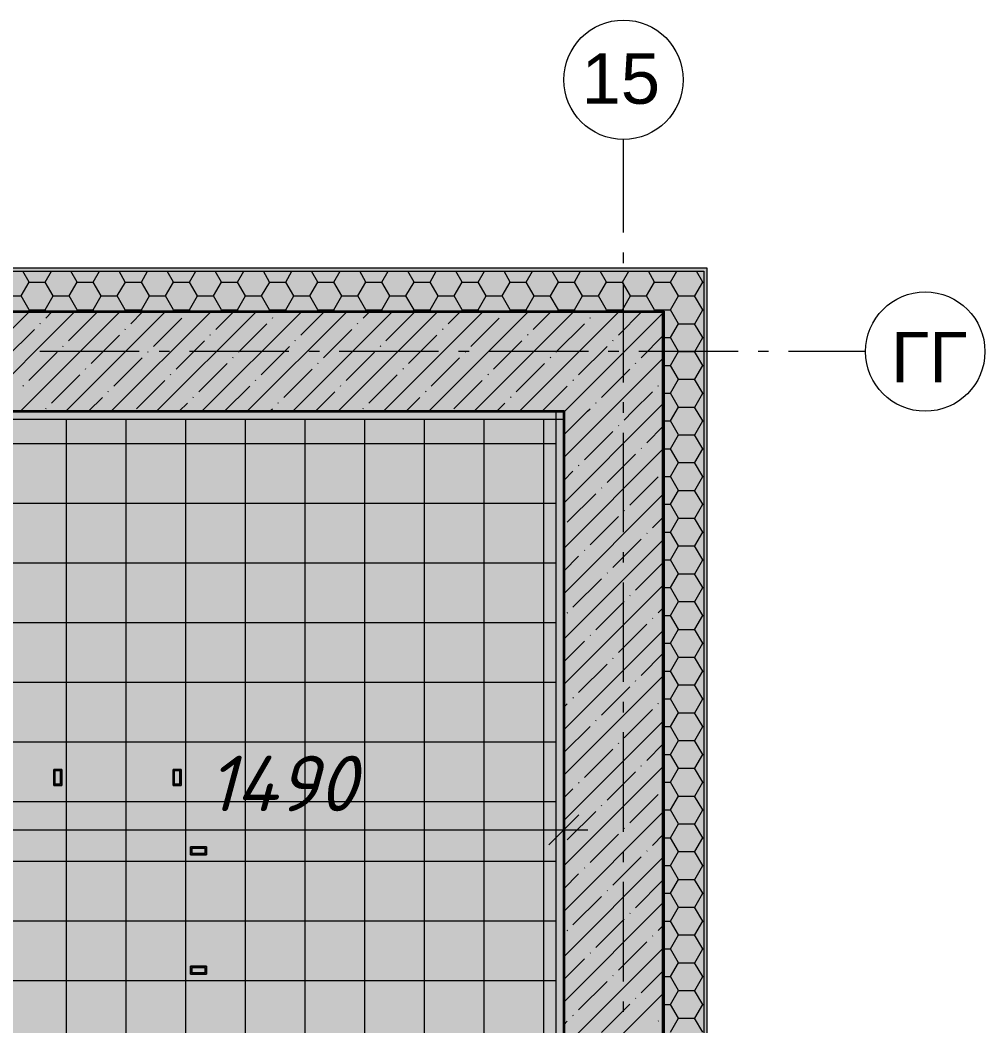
# Model space of a CAD drawing. Header units: millimetres. Extents: x -81576 to 1046824, y -248937 to 691537.
# Drawn here: x -48849 to -43998, y 643315 to 648372 of the extents above; entities that cross this region are included whole.
import ezdxf

# ---------------------------------------------------------------- set-up
doc = ezdxf.new("R2010")
doc.units = ezdxf.units.MM
doc.layers.add('PDF _Геометрия', color=7, linetype='Continuous', true_color=0x1d1d1d)
doc.layers.add('PDF _Сплошная заливка', color=7, linetype='Continuous', true_color=0xffffff)
doc.layers.add('PDF _Текст', color=7, linetype='Continuous')
doc.styles.add('PDF ArialMT', font='arial.ttf')
doc.styles.add('PDF ISOCPEUR Italic', font='isocpeui.ttf')

msp = doc.modelspace()

# ---------------------------------------------------------------- hatches: boundary and pattern name
at = {"layer": 'PDF _Сплошная заливка', "true_color": 0x636466, "transparency": 33554559}
for points in [[(-45411.1, 647109.2), (-45411.1, 647125.2), (-65076.6, 647125.2), (-65076.6, 647109.2), (-45611.1, 647109.2)], [(-45615.1, 646909.2), (-45611.1, 646909.2), (-45611.1, 647109.2), (-65076.6, 647109.2), (-65076.6, 646909.2), (-46115.1, 646909.2)], [(-45589.1, 638519.5), (-45411.1, 638519.5), (-45411.1, 647109.2), (-45611.1, 647109.2), (-45611.1, 638519.5)], [(-45409.3, 638519.5), (-45395.1, 638519.5), (-45395.1, 647125.2), (-45411.1, 647125.2), (-45411.1, 638519.5)], [(-46842.7, 646905.2), (-45615.1, 646905.2), (-45615.1, 646909.2), (-65076.6, 646909.2), (-65076.6, 646905.2), (-49115.1, 646905.2)], [(-49447.6, 646405.2), (-45615.1, 646405.2), (-45615.1, 646905.2), (-63515.1, 646905.2), (-63515.1, 646405.2), (-49715.1, 646405.2)], [(-45614.7, 638519.5), (-45611.1, 638519.5), (-45611.1, 646909.2), (-45615.1, 646905.2), (-45615.1, 638519.5)], [(-46115.1, 639605.2), (-45615.1, 639605.2), (-45615.1, 646405.2), (-46115.1, 646405.2), (-46115.1, 642985.2)], [(-46115.1, 639645.2), (-46115.1, 646365.2), (-46155.1, 646363.8), (-46155.1, 639645.2), (-46147.5, 639645.2)]]:
    msp.add_hatch(color=251, dxfattribs=at).paths.add_polyline_path(points)
h = msp.add_hatch(color=251, dxfattribs=at)
h.paths.add_polyline_path([(-46115.1, 646365.2), (-46115.1, 646405.2), (-49715.1, 646405.2), (-49715.1, 646365.2), (-46153.8, 646365.2)], flags=0)
h.paths.add_polyline_path([(-63515.1, 646365.2), (-50271.6, 646365.2), (-50290.2, 646405.2), (-63515.1, 646405.2)], flags=0)
h = msp.add_hatch(color=251, dxfattribs=at)
h.paths.add_polyline_path([(-46155.1, 639645.2), (-46155.1, 646365.2), (-49115.1, 646365.2), (-49115.1, 643805.2), (-49075.1, 643805.2), (-49075.1, 643305.2), (-49115.1, 643305.2), (-49115.1, 641445.2), (-49055.4, 641445.2), (-49055.4, 641365.2), (-49115.1, 641365.2), (-49115.1, 639645.2), (-46615.1, 639645.2)], flags=0)
h.paths.add_polyline_path([(-48367.8, 641405.2), (-48407.8, 641405.2), (-48407.8, 641485.2), (-48367.8, 641485.2), (-48367.8, 641411.2)], flags=0)
h.paths.add_polyline_path([(-49001.3, 641405.2), (-49007.8, 641405.2), (-49007.8, 641485.2), (-48967.8, 641485.2), (-48967.8, 641405.2), (-48973.8, 641405.2)], flags=0)
h.paths.add_polyline_path([(-48401.8, 641411.2), (-48373.8, 641411.2), (-48373.8, 641479.2), (-48401.8, 641479.2), (-48401.8, 641439.2)], flags=0)
h.paths.add_polyline_path([(-48973.8, 641411.2), (-48973.8, 641479.2), (-49001.8, 641479.2), (-49001.8, 641411.2)], flags=0)
h.paths.add_polyline_path([(-47911.8, 641775.2), (-47991.8, 641775.2), (-47991.8, 641815.2), (-47911.8, 641815.2), (-47911.8, 641781.2)], flags=0)
h.paths.add_polyline_path([(-47985.8, 641781.2), (-47917.8, 641781.2), (-47917.8, 641809.2), (-47985.8, 641809.2)], flags=0)
h.paths.add_polyline_path([(-47917.8, 642375.2), (-47991.8, 642375.2), (-47991.8, 642415.2), (-47911.8, 642415.2), (-47911.8, 642375.2)], flags=0)
h.paths.add_polyline_path([(-47917.8, 642381.2), (-47917.8, 642409.2), (-47985.8, 642409.2), (-47985.8, 642381.2), (-47945.8, 642381.2)], flags=0)
h.paths.add_polyline_path([(-47911.8, 642975.2), (-47991.8, 642975.2), (-47991.8, 643015.2), (-47911.8, 643015.2), (-47911.8, 642981.2)], flags=0)
h.paths.add_polyline_path([(-47985.8, 642981.2), (-47917.8, 642981.2), (-47917.8, 643009.2), (-47985.8, 643009.2), (-47985.8, 642985.2)], flags=0)
h.paths.add_polyline_path([(-47917.8, 643575.2), (-47991.8, 643575.2), (-47991.8, 643615.2), (-47911.8, 643615.2), (-47911.8, 643575.2)], flags=0)
h.paths.add_polyline_path([(-47985.8, 643581.2), (-47917.8, 643581.2), (-47917.8, 643609.2), (-47985.8, 643609.2)], flags=0)
h.paths.add_polyline_path([(-47917.8, 644175.2), (-47991.8, 644175.2), (-47991.8, 644215.2), (-47911.8, 644215.2), (-47911.8, 644175.2)], flags=0)
h.paths.add_polyline_path([(-47917.8, 644181.2), (-47917.8, 644209.2), (-47985.8, 644209.2), (-47985.8, 644181.2), (-47945.8, 644181.2)], flags=0)
h.paths.add_polyline_path([(-48039.9, 644524.3), (-48079.9, 644524.3), (-48079.9, 644604.3), (-48039.9, 644604.3), (-48039.9, 644530.3)], flags=0)
h.paths.add_polyline_path([(-48645.9, 644524.3), (-48679.9, 644524.3), (-48679.9, 644604.3), (-48639.9, 644604.3), (-48639.9, 644524.3)], flags=0)
h.paths.add_polyline_path([(-48645.9, 644530.3), (-48645.9, 644598.3), (-48673.9, 644598.3), (-48673.9, 644530.3)], flags=0)
h.paths.add_polyline_path([(-48073.9, 644530.3), (-48045.9, 644530.3), (-48045.9, 644598.3), (-48073.9, 644598.3), (-48073.9, 644558.3)], flags=0)
h = msp.add_hatch(color=251, dxfattribs=at)
h.paths.add_polyline_path([(-47991.8, 644175.2), (-47911.8, 644175.2), (-47911.8, 644215.2), (-47991.8, 644215.2), (-47991.8, 644181.2)], flags=0)
h.paths.add_polyline_path([(-47917.8, 644181.2), (-47985.8, 644181.2), (-47985.8, 644209.2), (-47917.8, 644209.2)], flags=0)
h = msp.add_hatch(color=251, dxfattribs=at)
h.paths.add_polyline_path([(-47991.8, 643575.2), (-47911.8, 643575.2), (-47911.8, 643615.2), (-47991.8, 643615.2), (-47991.8, 643581.2)], flags=0)
h.paths.add_polyline_path([(-47917.8, 643581.2), (-47985.8, 643581.2), (-47985.8, 643609.2), (-47917.8, 643609.2)], flags=0)

# ---------------------------------------------------------------- linework, layer by layer
at = {"layer": 'PDF _Геометрия', "color": 7, "lineweight": 9}
for points in [[(-45815.1, 647303.2), (-45815.1, 647771.7)], [(-45815.1, 647150.3), (-45815.1, 647203.2)], [(-45815.1, 646550.3), (-45815.1, 647050.3)], [(-65076.6, 646909.2), (-45615.1, 646909.2), (-45611.1, 646909.2), (-45611.1, 638519.5)], [(-65076.6, 646905.2), (-45615.1, 646905.2), (-45615.1, 638519.5)], [(-48250.3, 646705.2), (-48750.3, 646705.2)], [(-48097.4, 646705.2), (-48150.3, 646705.2)], [(-47497.4, 646705.2), (-47997.4, 646705.2)], [(-47344.5, 646705.2), (-47397.4, 646705.2)], [(-46744.5, 646705.2), (-47244.5, 646705.2)], [(-46591.6, 646705.2), (-46644.5, 646705.2)], [(-45991.6, 646705.2), (-46491.6, 646705.2)], [(-45838.7, 646705.2), (-45891.6, 646705.2)], [(-45238.7, 646705.2), (-45738.7, 646705.2)], [(-45085.7, 646705.2), (-45138.7, 646705.2)], [(-44597.8, 646705.2), (-44985.7, 646705.2)], [(-45815.1, 646397.4), (-45815.1, 646450.3)], [(-48615.1, 639645.2), (-48615.1, 646365.2)], [(-48315.1, 639645.2), (-48315.1, 646365.2)], [(-48015.1, 639645.2), (-48015.1, 646365.2)], [(-47715.1, 639645.2), (-47715.1, 646365.2)], [(-47415.1, 639645.2), (-47415.1, 646365.2)], [(-47115.1, 639645.2), (-47115.1, 646365.2)], [(-46815.1, 639645.2), (-46815.1, 646365.2)], [(-46515.1, 639645.2), (-46515.1, 646365.2)], [(-46215.1, 639645.2), (-46215.1, 646365.2)], [(-45815.1, 645797.4), (-45815.1, 646297.4)], [(-50214.6, 646243.1), (-49715.1, 646243.1), (-49115.1, 646243.1), (-46155.1, 646243.1)], [(-50074.7, 645943.1), (-49715.1, 645943.1), (-49115.1, 645943.1), (-46155.1, 645943.1)], [(-45815.1, 645644.4), (-45815.1, 645697.4)], [(-49934.8, 645643.1), (-49715.1, 645643.1), (-49115.1, 645643.1), (-46155.1, 645643.1)], [(-45815.1, 645044.4), (-45815.1, 645544.4)], [(-49795, 645343.1), (-49715.1, 645343.1), (-49115.1, 645343.1), (-46155.1, 645343.1)], [(-49695.9, 645043.1), (-49115.1, 645043.1), (-46155.1, 645043.1)], [(-45815.1, 644891.5), (-45815.1, 644944.4)], [(-45815.1, 644291.5), (-45815.1, 644791.5)], [(-49515.2, 644743.1), (-49115.1, 644743.1), (-46155.1, 644743.1)], [(-49375.3, 644443.1), (-49115.1, 644443.1), (-46155.1, 644443.1)], [(-46115.1, 644407.2), (-46115.1, 644301.1), (-46115.1, 644181.1)], [(-63635.1, 644301.1), (-59375.1, 644301.1), (-49095.1, 644301.1), (-45995.1, 644301.1)], [(-45815.1, 644138.6), (-45815.1, 644191.5)], [(-49235.4, 644143.1), (-49115.1, 644143.1), (-46155.1, 644143.1)], [(-45815.1, 643538.6), (-45815.1, 644038.6)], [(-49115.1, 643843.1), (-46155.1, 643843.1)], [(-49075.1, 643543.1), (-46155.1, 643543.1)], [(-45815.1, 643385.7), (-45815.1, 643438.6)]]:
    msp.add_lwpolyline(points, dxfattribs=at)
at = {"layer": 'PDF _Геометрия', "color": 7, "lineweight": 15}
for points in [[(-45395.1, 638519.5), (-45395.1, 647125.2), (-45411.1, 647125.2), (-45611.1, 647125.2), (-45615.1, 647125.2), (-65076.6, 647125.2)], [(-65076.6, 647109.2), (-45615.1, 647109.2), (-45611.1, 647109.2), (-45411.1, 647109.2), (-45411.1, 638519.5)], [(-49715.1, 646365.2), (-46115.1, 646365.2), (-46115.1, 646405.2), (-63515.1, 646405.2), (-63515.1, 646365.2), (-50271.6, 646365.2)]]:
    msp.add_lwpolyline(points, dxfattribs=at)
at = {"layer": 'PDF _Геометрия', "color": 250, "lineweight": 9, "true_color": 0x2c2c2c}
for points in [[(-48803.9, 647054.9), (-48835.3, 647109.2)], [(-48723.3, 647054.9), (-48691.9, 647109.2)], [(-48562, 647054.9), (-48593.3, 647109.2)], [(-48481.3, 647054.9), (-48450, 647109.2)], [(-48320.1, 647054.9), (-48351.4, 647109.2)], [(-48239.4, 647054.9), (-48208.1, 647109.2)], [(-48078.1, 647054.9), (-48109.5, 647109.2)], [(-47997.5, 647054.9), (-47966.1, 647109.2)], [(-47836.2, 647054.9), (-47867.5, 647109.2)], [(-47755.5, 647054.9), (-47724.2, 647109.2)], [(-47594.3, 647054.9), (-47625.6, 647109.2)], [(-47513.6, 647054.9), (-47482.2, 647109.2)], [(-47352.3, 647054.9), (-47383.7, 647109.2)], [(-47271.7, 647054.9), (-47240.3, 647109.2)], [(-47110.4, 647054.9), (-47141.7, 647109.2)], [(-47029.7, 647054.9), (-46998.4, 647109.2)], [(-46868.4, 647054.9), (-46899.8, 647109.2)], [(-46787.8, 647054.9), (-46756.4, 647109.2)], [(-46626.5, 647054.9), (-46657.9, 647109.2)], [(-46545.8, 647054.9), (-46514.5, 647109.2)], [(-46384.6, 647054.9), (-46415.9, 647109.2)], [(-46303.9, 647054.9), (-46272.6, 647109.2)], [(-46142.6, 647054.9), (-46174, 647109.2)], [(-46062, 647054.9), (-46030.6, 647109.2)], [(-45900.7, 647054.9), (-45932, 647109.2)], [(-45820, 647054.9), (-45788.7, 647109.2)], [(-45658.8, 647054.9), (-45690.1, 647109.2)], [(-45578.1, 647054.9), (-45546.8, 647109.2)], [(-45416.8, 647054.9), (-45448.2, 647109.2)], [(-48844.2, 646985), (-48803.9, 647054.9)], [(-48803.9, 647054.9), (-48723.3, 647054.9)], [(-48683, 646985), (-48723.3, 647054.9)], [(-48602.3, 646985), (-48562, 647054.9)], [(-48562, 647054.9), (-48481.3, 647054.9)], [(-48441, 646985), (-48481.3, 647054.9)], [(-48360.4, 646985), (-48320, 647054.9)], [(-48320, 647054.9), (-48239.4, 647054.9)], [(-48199.1, 646985), (-48239.4, 647054.9)], [(-48118.4, 646985), (-48078.1, 647054.9)], [(-48078.1, 647054.9), (-47997.5, 647054.9)], [(-47957.2, 646985), (-47997.5, 647054.9)], [(-47876.5, 646985), (-47836.2, 647054.9)], [(-47836.2, 647054.9), (-47755.5, 647054.9)], [(-47715.2, 646985), (-47755.5, 647054.9)], [(-47634.6, 646985), (-47594.2, 647054.9)], [(-47594.2, 647054.9), (-47513.6, 647054.9)], [(-47473.3, 646985), (-47513.6, 647054.9)], [(-47392.6, 646985), (-47352.3, 647054.9)], [(-47352.3, 647054.9), (-47271.7, 647054.9)], [(-47231.3, 646985), (-47271.7, 647054.9)], [(-47150.7, 646985), (-47110.4, 647054.9)], [(-47110.4, 647054.9), (-47029.7, 647054.9)], [(-46989.4, 646985), (-47029.7, 647054.9)], [(-46908.8, 646985), (-46868.4, 647054.9)], [(-46868.4, 647054.9), (-46787.8, 647054.9)], [(-46747.5, 646985), (-46787.8, 647054.9)], [(-46666.8, 646985), (-46626.5, 647054.9)], [(-46626.5, 647054.9), (-46545.8, 647054.9)], [(-46505.5, 646985), (-46545.9, 647054.9)], [(-46424.9, 646985), (-46384.6, 647054.9)], [(-46384.6, 647054.9), (-46303.9, 647054.9)], [(-46263.6, 646985), (-46303.9, 647054.9)], [(-46182.9, 646985), (-46142.6, 647054.9)], [(-46142.6, 647054.9), (-46062, 647054.9)], [(-46021.7, 646985), (-46062, 647054.9)], [(-45941, 646985), (-45900.7, 647054.9)], [(-45900.7, 647054.9), (-45820, 647054.9)], [(-45779.7, 646985), (-45820.1, 647054.9)], [(-45699.1, 646985), (-45658.8, 647054.9)], [(-45658.8, 647054.9), (-45611.1, 647054.9), (-45578.1, 647054.9)], [(-45537.8, 646985), (-45578.1, 647054.9)], [(-45457.1, 646985), (-45416.8, 647054.9)], [(-45416.8, 647054.9), (-45411.1, 647054.9)], [(-48924.9, 646985), (-48844.2, 646985)], [(-48803.9, 646915.2), (-48844.3, 646985)], [(-48723.3, 646915.2), (-48682.9, 646985)], [(-48682.9, 646985), (-48602.3, 646985)], [(-48562, 646915.2), (-48602.3, 646985)], [(-48481.3, 646915.2), (-48441, 646985)], [(-48441, 646985), (-48360.4, 646985)], [(-48320.1, 646915.2), (-48360.4, 646985)], [(-48239.4, 646915.2), (-48199.1, 646985)], [(-48199.1, 646985), (-48118.4, 646985)], [(-48078.1, 646915.2), (-48118.4, 646985)], [(-47997.5, 646915.2), (-47957.1, 646985)], [(-47957.1, 646985), (-47876.5, 646985)], [(-47836.2, 646915.2), (-47876.5, 646985)], [(-47755.5, 646915.2), (-47715.2, 646985)], [(-47715.2, 646985), (-47634.6, 646985)], [(-47594.3, 646915.2), (-47634.6, 646985)], [(-47513.6, 646915.2), (-47473.3, 646985)], [(-47473.3, 646985), (-47392.6, 646985)], [(-47352.3, 646915.2), (-47392.6, 646985)], [(-47271.7, 646915.2), (-47231.3, 646985)], [(-47231.3, 646985), (-47150.7, 646985)], [(-47110.4, 646915.2), (-47150.7, 646985)], [(-47029.7, 646915.2), (-46989.4, 646985)], [(-46989.4, 646985), (-46908.8, 646985)], [(-46868.4, 646915.2), (-46908.8, 646985)], [(-46787.8, 646915.2), (-46747.5, 646985)], [(-46747.5, 646985), (-46666.8, 646985)], [(-46626.5, 646915.2), (-46666.8, 646985)], [(-46545.8, 646915.2), (-46505.5, 646985)], [(-46505.5, 646985), (-46424.9, 646985)], [(-46384.6, 646915.2), (-46424.9, 646985)], [(-46303.9, 646915.2), (-46263.6, 646985)], [(-46263.6, 646985), (-46182.9, 646985)], [(-46142.6, 646915.2), (-46183, 646985)], [(-46062, 646915.2), (-46021.7, 646985)], [(-46021.7, 646985), (-45941, 646985)], [(-45900.7, 646915.2), (-45941, 646985)], [(-45820, 646915.2), (-45779.7, 646985)], [(-45779.7, 646985), (-45699.1, 646985)], [(-45658.8, 646915.2), (-45699.1, 646985)], [(-45578.1, 646915.2), (-45537.8, 646985)], [(-45537.8, 646985), (-45457.1, 646985)], [(-45416.8, 646915.2), (-45457.2, 646985)], [(-49303.3, 646405.2), (-48803.3, 646905.2)], [(-49075.2, 646405.2), (-48575.2, 646905.2)], [(-48847.1, 646405.2), (-48347.1, 646905.2)], [(-48807.4, 646909.2), (-48803.9, 646915.2)], [(-48803.9, 646915.2), (-48723.3, 646915.2)], [(-48719.8, 646909.2), (-48723.3, 646915.2)], [(-48720.6, 646873.8), (-48689.2, 646905.2)], [(-48619, 646405.2), (-48119, 646905.2)], [(-48606.6, 646759.7), (-48464, 646902.3)], [(-48565.5, 646909.2), (-48562, 646915.2)], [(-48562, 646915.2), (-48481.3, 646915.2)], [(-48477.9, 646909.2), (-48481.3, 646915.2)], [(-48390.9, 646405.2), (-47890.9, 646905.2)], [(-48323.5, 646909.2), (-48320, 646915.2)], [(-48320, 646915.2), (-48239.4, 646915.2)], [(-48292.9, 646845.3), (-48233, 646905.2)], [(-48235.9, 646909.2), (-48239.4, 646915.2)], [(-48162.8, 646405.2), (-47662.8, 646905.2)], [(-48081.6, 646909.2), (-48078.1, 646915.2)], [(-48078.1, 646915.2), (-47997.5, 646915.2)], [(-48007.8, 646902.3), (-48005.4, 646904.7)], [(-47994, 646909.2), (-47997.5, 646915.2)], [(-47934.7, 646405.2), (-47434.7, 646905.2)], [(-47865.2, 646816.8), (-47776.8, 646905.2)], [(-47839.7, 646909.2), (-47836.2, 646915.2)], [(-47836.2, 646915.2), (-47755.5, 646915.2)], [(-47752.1, 646909.2), (-47755.5, 646915.2)], [(-47706.6, 646405.2), (-47206.6, 646905.2)], [(-47597.7, 646909.2), (-47594.2, 646915.2)], [(-47594.2, 646915.2), (-47513.6, 646915.2)], [(-47580.1, 646873.8), (-47577.7, 646876.2)], [(-47551.6, 646902.3), (-47548.7, 646905.2)], [(-47510.1, 646909.2), (-47513.6, 646915.2)], [(-47478.5, 646405.2), (-46978.5, 646905.2)], [(-47437.6, 646788.2), (-47320.7, 646905.2)], [(-47355.8, 646909.2), (-47352.3, 646915.2)], [(-47352.3, 646915.2), (-47271.7, 646915.2)], [(-47268.2, 646909.2), (-47271.7, 646915.2)], [(-47250.4, 646405.2), (-46750.4, 646905.2)], [(-47123.9, 646873.8), (-47092.6, 646905.2)], [(-47113.9, 646909.2), (-47110.4, 646915.2)], [(-47110.4, 646915.2), (-47029.7, 646915.2)], [(-47026.3, 646909.2), (-47029.7, 646915.2)], [(-47022.3, 646405.2), (-46522.3, 646905.2)], [(-47009.9, 646759.7), (-46867.3, 646902.3)], [(-46871.9, 646909.2), (-46868.4, 646915.2)], [(-46868.4, 646915.2), (-46787.8, 646915.2)], [(-46794.2, 646405.2), (-46294.2, 646905.2)], [(-46784.3, 646909.2), (-46787.8, 646915.2)], [(-46696.2, 646845.3), (-46636.4, 646905.2)], [(-46630, 646909.2), (-46626.5, 646915.2)], [(-46626.5, 646915.2), (-46545.8, 646915.2)], [(-46566.1, 646405.2), (-46066.1, 646905.2)], [(-46542.4, 646909.2), (-46545.9, 646915.2)], [(-46411.1, 646902.3), (-46408.7, 646904.7)], [(-46388, 646909.2), (-46384.6, 646915.2)], [(-46384.6, 646915.2), (-46303.9, 646915.2)], [(-46338, 646405.2), (-45838, 646905.2)], [(-46300.5, 646909.2), (-46303.9, 646915.2)], [(-46268.6, 646816.8), (-46180.2, 646905.2)], [(-46146.1, 646909.2), (-46142.6, 646915.2)], [(-46142.6, 646915.2), (-46062, 646915.2)], [(-46115.1, 646400), (-46109.9, 646405.2), (-45615.1, 646900)], [(-46058.5, 646909.2), (-46062, 646915.2)], [(-45983.4, 646873.8), (-45981.1, 646876.2)], [(-45954.9, 646902.3), (-45952.1, 646905.2)], [(-45904.2, 646909.2), (-45900.7, 646915.2)], [(-45900.7, 646915.2), (-45820, 646915.2)], [(-45840.9, 646788.2), (-45724, 646905.2)], [(-45816.6, 646909.2), (-45820.1, 646915.2)], [(-45662.2, 646909.2), (-45658.8, 646915.2)], [(-45658.8, 646915.2), (-45611.1, 646915.2), (-45578.1, 646915.2)], [(-45537.8, 646845.3), (-45578.1, 646915.2)], [(-45457.1, 646845.4), (-45416.8, 646915.2)], [(-45416.8, 646915.2), (-45411.1, 646915.2)], [(-48749.1, 646845.3), (-48746.8, 646847.6)], [(-48178.9, 646731.2), (-48036.3, 646873.8)], [(-47751.2, 646702.7), (-47608.6, 646845.3)], [(-47152.4, 646845.3), (-47150.1, 646847.6)], [(-46582.2, 646731.2), (-46439.6, 646873.8)], [(-46154.5, 646702.7), (-46011.9, 646845.3)], [(-45578.1, 646775.5), (-45537.8, 646845.4)], [(-45537.8, 646845.3), (-45457.1, 646845.3)], [(-45416.8, 646775.5), (-45457.2, 646845.3)], [(-48920.2, 646674.2), (-48777.6, 646816.8)], [(-48492.5, 646645.7), (-48350, 646788.2)], [(-48321.4, 646816.8), (-48319.1, 646819.1)], [(-47893.8, 646788.2), (-47891.4, 646790.6)], [(-47323.5, 646674.2), (-47180.9, 646816.8)], [(-46895.8, 646645.7), (-46753.3, 646788.2)], [(-46724.7, 646816.8), (-46722.4, 646819.1)], [(-46297.1, 646788.2), (-46294.7, 646790.6)], [(-45726.8, 646674.2), (-45615.1, 646785.9)], [(-45611.1, 646775.5), (-45578.1, 646775.5)], [(-45537.8, 646705.7), (-45578.1, 646775.5)], [(-45457.1, 646705.7), (-45416.8, 646775.5)], [(-45416.8, 646775.5), (-45411.1, 646775.5)], [(-48635.1, 646731.2), (-48632.7, 646733.6)], [(-48064.8, 646617.2), (-47922.3, 646759.7)], [(-47637.1, 646588.7), (-47494.6, 646731.2)], [(-47466.1, 646759.7), (-47463.7, 646762.1)], [(-47038.4, 646731.2), (-47036, 646733.6)], [(-46468.1, 646617.2), (-46325.6, 646759.7)], [(-46040.5, 646588.7), (-45897.9, 646731.2)], [(-45869.4, 646759.7), (-45867, 646762.1)], [(-48806.1, 646560.2), (-48663.6, 646702.7)], [(-48378.5, 646531.6), (-48235.9, 646674.2)], [(-48207.4, 646702.7), (-48205, 646705.1)], [(-47779.7, 646674.2), (-47777.3, 646676.6)], [(-47209.5, 646560.2), (-47066.9, 646702.7)], [(-46781.8, 646531.6), (-46639.2, 646674.2)], [(-46610.7, 646702.7), (-46608.3, 646705.1)], [(-46183, 646674.2), (-46180.6, 646676.6)], [(-45578.1, 646635.8), (-45537.8, 646705.7)], [(-45537.8, 646705.7), (-45457.1, 646705.7)], [(-45416.8, 646635.8), (-45457.2, 646705.7)], [(-47950.8, 646503.1), (-47808.2, 646645.7)], [(-47352, 646645.7), (-47349.7, 646648.1)], [(-46354.1, 646503.1), (-46211.5, 646645.7)], [(-46115.1, 646171.9), (-45881.8, 646405.2), (-45615.1, 646671.9)], [(-45755.3, 646645.7), (-45753, 646648.1)], [(-45611.1, 646635.8), (-45578.1, 646635.8)], [(-45537.8, 646566), (-45578.1, 646635.8)], [(-45457.1, 646566), (-45416.8, 646635.8)], [(-45416.8, 646635.8), (-45411.1, 646635.8)], [(-48692.1, 646446.1), (-48549.5, 646588.7)], [(-48521, 646617.2), (-48518.7, 646619.5)], [(-48093.3, 646588.7), (-48091, 646591)], [(-47523.1, 646474.6), (-47380.5, 646617.2)], [(-47095.4, 646446.1), (-46952.8, 646588.7)], [(-46924.3, 646617.2), (-46922, 646619.5)], [(-46496.7, 646588.7), (-46494.3, 646591)], [(-45926.4, 646474.6), (-45783.8, 646617.2)], [(-48834.7, 646531.6), (-48832.3, 646534)], [(-48264.4, 646417.6), (-48121.9, 646560.2)], [(-47820.6, 646405.2), (-47694.2, 646531.6)], [(-47665.7, 646560.2), (-47663.3, 646562.5)], [(-47238, 646531.6), (-47235.6, 646534)], [(-46667.7, 646417.6), (-46525.2, 646560.2)], [(-46224, 646405.2), (-46097.5, 646531.6)], [(-46069, 646560.2), (-46066.6, 646562.5)], [(-45641.3, 646531.6), (-45638.9, 646534)], [(-45578.1, 646496.2), (-45537.8, 646566)], [(-45537.8, 646566), (-45457.1, 646566)], [(-45416.8, 646496.1), (-45457.2, 646566)], [(-48504.9, 646405.2), (-48435.5, 646474.6)], [(-48407, 646503.1), (-48404.6, 646505.5)], [(-47979.3, 646474.6), (-47976.9, 646477)], [(-47364.5, 646405.2), (-47266.5, 646503.1)], [(-46908.3, 646405.2), (-46838.8, 646474.6)], [(-46810.3, 646503.1), (-46807.9, 646505.5)], [(-46382.6, 646474.6), (-46380.2, 646477)], [(-45812.4, 646360.6), (-45767.8, 646405.2), (-45669.8, 646503.1)], [(-45611.1, 646496.1), (-45578.1, 646496.1)], [(-45537.8, 646426.3), (-45578.1, 646496.1)], [(-45457.1, 646426.3), (-45416.8, 646496.2)], [(-45416.8, 646496.1), (-45411.1, 646496.1)], [(-48720.6, 646417.6), (-48718.2, 646420)], [(-48048.7, 646405.2), (-48007.8, 646446.1)], [(-47551.6, 646446.1), (-47549.2, 646448.5)], [(-47123.9, 646417.6), (-47121.6, 646420)], [(-46452.1, 646405.2), (-46411.1, 646446.1)], [(-46115.1, 645943.8), (-45653.7, 646405.2), (-45615.1, 646443.8)], [(-45954.9, 646446.1), (-45952.5, 646448.5)], [(-45578.1, 646356.5), (-45537.8, 646426.3)], [(-45537.8, 646426.3), (-45457.1, 646426.3)], [(-45416.8, 646356.5), (-45457.2, 646426.3)], [(-47592.6, 646405.2), (-47580.1, 646417.6)], [(-46115.1, 646285.9), (-45995.9, 646405.2), (-45983.4, 646417.6)], [(-45840.9, 646332.1), (-45838.5, 646334.4)], [(-45698.3, 646246.5), (-45615.1, 646329.7)], [(-45611.1, 646356.5), (-45578.1, 646356.5)], [(-45537.8, 646286.6), (-45578.1, 646356.5)], [(-45457.1, 646286.6), (-45416.8, 646356.5)], [(-45416.8, 646356.5), (-45411.1, 646356.5)], [(-46011.9, 646161), (-45869.4, 646303.5)], [(-45578.1, 646216.8), (-45537.8, 646286.6)], [(-45537.8, 646286.6), (-45457.1, 646286.6)], [(-45416.8, 646216.8), (-45457.2, 646286.6)], [(-45726.8, 646218), (-45724.4, 646220.4)], [(-46115.1, 645715.7), (-45615.1, 646215.7)], [(-45897.9, 646046.9), (-45755.3, 646189.5)], [(-45611.1, 646216.8), (-45578.1, 646216.8)], [(-45537.8, 646146.9), (-45578.1, 646216.8)], [(-45457.1, 646147), (-45416.8, 646216.8)], [(-45416.8, 646216.8), (-45411.1, 646216.8)], [(-46040.5, 646132.5), (-46038.1, 646134.8)], [(-45578.1, 646077.1), (-45537.8, 646147)], [(-45537.8, 646146.9), (-45457.1, 646146.9)], [(-45416.8, 646077.1), (-45457.2, 646146.9)], [(-46115.1, 646057.8), (-46069, 646104)], [(-45783.8, 645932.9), (-45641.3, 646075.4)], [(-45611.1, 646077.1), (-45578.1, 646077.1)], [(-45537.8, 646007.3), (-45578.1, 646077.1)], [(-45457.1, 646007.3), (-45416.8, 646077.1)], [(-45416.8, 646077.1), (-45411.1, 646077.1)], [(-45926.4, 646018.4), (-45924, 646020.8)], [(-46115.1, 645487.6), (-45615.1, 645987.6)], [(-46097.5, 645847.3), (-45954.9, 645989.9)], [(-45578.1, 645937.4), (-45537.8, 646007.3)], [(-45537.8, 646007.2), (-45457.1, 646007.2)], [(-45416.8, 645937.4), (-45457.2, 646007.3)], [(-45611.1, 645937.4), (-45578.1, 645937.4)], [(-45537.8, 645867.6), (-45578.1, 645937.4)], [(-45457.1, 645867.6), (-45416.8, 645937.4)], [(-45416.8, 645937.4), (-45411.1, 645937.4)], [(-45983.4, 645733.3), (-45840.9, 645875.9)], [(-45812.4, 645904.4), (-45810, 645906.7)], [(-45669.8, 645818.8), (-45615.1, 645873.5)], [(-45578.1, 645797.7), (-45537.8, 645867.6)], [(-45537.8, 645867.6), (-45457.1, 645867.6)], [(-45416.8, 645797.7), (-45457.2, 645867.6)], [(-45698.3, 645790.3), (-45695.9, 645792.7)], [(-45611.1, 645797.7), (-45578.1, 645797.7)], [(-45537.8, 645727.9), (-45578.1, 645797.7)], [(-45457.1, 645727.9), (-45416.8, 645797.7)], [(-45416.8, 645797.7), (-45411.1, 645797.7)], [(-46115.1, 645259.5), (-45615.1, 645759.5)], [(-45869.4, 645619.2), (-45726.8, 645761.8)], [(-45578.1, 645658.1), (-45537.8, 645727.9)], [(-45537.8, 645727.9), (-45457.1, 645727.9)], [(-45416.8, 645658.1), (-45457.2, 645727.9)], [(-46115.1, 645601.6), (-46040.5, 645676.3)], [(-46011.9, 645704.8), (-46009.6, 645707.2)], [(-45755.3, 645505.2), (-45615.1, 645645.4)], [(-45611.1, 645658), (-45578.1, 645658)], [(-45537.8, 645588.2), (-45578.1, 645658.1)], [(-45457.1, 645588.2), (-45416.8, 645658.1)], [(-45416.8, 645658), (-45411.1, 645658)], [(-46069, 645419.7), (-45926.4, 645562.2)], [(-45897.9, 645590.7), (-45895.5, 645593.1)], [(-45578.1, 645518.4), (-45537.8, 645588.2)], [(-45537.8, 645588.2), (-45457.1, 645588.2)], [(-45416.8, 645518.4), (-45457.2, 645588.2)], [(-46115.1, 645031.4), (-45615.1, 645531.4)], [(-45611.1, 645518.4), (-45578.1, 645518.4)], [(-45537.8, 645448.5), (-45578.1, 645518.4)], [(-45457.1, 645448.5), (-45416.8, 645518.4)], [(-45416.8, 645518.4), (-45411.1, 645518.4)], [(-45783.8, 645476.7), (-45781.5, 645479.1)], [(-45954.9, 645305.6), (-45812.4, 645448.2)], [(-45641.3, 645391.1), (-45615.1, 645417.3)], [(-45578.1, 645378.7), (-45537.8, 645448.5)], [(-45537.8, 645448.5), (-45457.1, 645448.5)], [(-45416.8, 645378.7), (-45457.2, 645448.5)], [(-46097.5, 645391.1), (-46095.1, 645393.5)], [(-45669.8, 645362.6), (-45667.4, 645365)], [(-45611.1, 645378.7), (-45578.1, 645378.7)], [(-45537.8, 645308.9), (-45578.1, 645378.7)], [(-45457.1, 645308.9), (-45416.8, 645378.7)], [(-45416.8, 645378.7), (-45411.1, 645378.7)], [(-45840.9, 645191.6), (-45698.3, 645334.1)], [(-45578.1, 645239), (-45537.8, 645308.9)], [(-45537.8, 645308.8), (-45457.1, 645308.8)], [(-45416.8, 645239), (-45457.2, 645308.9)], [(-46115.1, 644803.3), (-45615.1, 645303.3)], [(-45983.4, 645277.1), (-45981.1, 645279.5)], [(-46115.1, 645145.4), (-46011.9, 645248.6)], [(-45611.1, 645239), (-45578.1, 645239)], [(-45537.8, 645169.2), (-45578.1, 645239)], [(-45457.1, 645169.2), (-45416.8, 645239)], [(-45416.8, 645239), (-45411.1, 645239)], [(-45869.4, 645163), (-45867, 645165.4)], [(-45726.8, 645077.5), (-45615.1, 645189.2)], [(-45578.1, 645099.3), (-45537.8, 645169.2)], [(-45537.8, 645169.2), (-45457.1, 645169.2)], [(-45416.8, 645099.3), (-45457.2, 645169.2)], [(-46040.5, 644992), (-45897.9, 645134.5)], [(-46115.1, 644575.2), (-45615.1, 645075.2)], [(-45611.1, 645099.3), (-45578.1, 645099.3)], [(-45537.8, 645029.5), (-45578.1, 645099.3)], [(-45457.1, 645029.5), (-45416.8, 645099.3)], [(-45416.8, 645099.3), (-45411.1, 645099.3)], [(-45926.4, 644877.9), (-45783.8, 645020.5)], [(-45755.3, 645049), (-45753, 645051.4)], [(-45578.1, 644959.7), (-45537.8, 645029.5)], [(-45537.8, 645029.5), (-45457.1, 645029.5)], [(-45416.8, 644959.7), (-45457.2, 645029.5)], [(-46069, 644963.5), (-46066.6, 644965.8)], [(-45611.1, 644959.6), (-45578.1, 644959.6)], [(-45537.8, 644889.8), (-45578.1, 644959.7)], [(-45457.1, 644889.8), (-45416.8, 644959.7)], [(-45416.8, 644959.6), (-45411.1, 644959.6)], [(-46115.1, 644917.3), (-46097.5, 644934.9)], [(-45812.4, 644763.9), (-45669.8, 644906.4)], [(-45641.3, 644934.9), (-45638.9, 644937.3)], [(-45578.1, 644820), (-45537.8, 644889.8)], [(-45537.8, 644889.8), (-45457.1, 644889.8)], [(-45416.8, 644820), (-45457.2, 644889.8)], [(-46115.1, 644347.1), (-45615.1, 644847.1)], [(-46115.1, 644689.2), (-45983.4, 644820.9)], [(-45954.9, 644849.4), (-45952.5, 644851.8)], [(-45611.1, 644820), (-45578.1, 644820)], [(-45537.8, 644750.1), (-45578.1, 644820)], [(-45457.1, 644750.1), (-45416.8, 644820)], [(-45416.8, 644820), (-45411.1, 644820)], [(-46011.9, 644564.3), (-45869.4, 644706.8)], [(-45840.9, 644735.4), (-45838.5, 644737.7)], [(-45698.3, 644649.8), (-45615.1, 644733)], [(-45578.1, 644680.3), (-45537.8, 644750.1)], [(-45537.8, 644750.1), (-45457.1, 644750.1)], [(-45416.8, 644680.3), (-45457.2, 644750.1)], [(-45611.1, 644680.3), (-45578.1, 644680.3)], [(-45537.8, 644610.4), (-45578.1, 644680.3)], [(-45457.1, 644610.5), (-45416.8, 644680.3)], [(-45416.8, 644680.3), (-45411.1, 644680.3)], [(-46115.1, 644119), (-45615.1, 644619)], [(-45726.8, 644621.3), (-45724.4, 644623.7)], [(-45578.1, 644540.6), (-45537.8, 644610.5)], [(-45537.8, 644610.4), (-45457.1, 644610.4)], [(-45416.8, 644540.6), (-45457.2, 644610.4)], [(-45897.9, 644450.2), (-45755.3, 644592.8)], [(-46115.1, 644461.1), (-46069, 644507.3)], [(-46040.5, 644535.8), (-46038.1, 644538.1)], [(-45611.1, 644540.6), (-45578.1, 644540.6)], [(-45537.8, 644470.8), (-45578.1, 644540.6)], [(-45457.1, 644470.8), (-45416.8, 644540.6)], [(-45416.8, 644540.6), (-45411.1, 644540.6)], [(-45783.8, 644336.2), (-45641.3, 644478.8)], [(-45578.1, 644400.9), (-45537.8, 644470.8)], [(-45537.8, 644470.8), (-45457.1, 644470.8)], [(-45416.8, 644400.9), (-45457.2, 644470.8)], [(-45926.4, 644421.7), (-45924, 644424.1)], [(-45611.1, 644400.9), (-45578.1, 644400.9)], [(-45537.8, 644331.1), (-45578.1, 644400.9)], [(-45457.1, 644331.1), (-45416.8, 644400.9)], [(-45416.8, 644400.9), (-45411.1, 644400.9)], [(-46115.1, 643890.9), (-45615.1, 644390.9)], [(-46097.5, 644250.7), (-45954.9, 644393.2)], [(-45812.4, 644307.7), (-45810, 644310)], [(-45578.1, 644261.3), (-45537.8, 644331.1)], [(-45537.8, 644331.1), (-45457.1, 644331.1)], [(-45416.8, 644261.2), (-45457.2, 644331.1)], [(-45983.4, 644136.6), (-45840.9, 644279.2)], [(-45669.8, 644222.1), (-45615.1, 644276.8)], [(-45611.1, 644261.2), (-45578.1, 644261.2)], [(-45537.8, 644191.4), (-45578.1, 644261.2)], [(-45457.1, 644191.4), (-45416.8, 644261.3)], [(-45416.8, 644261.2), (-45411.1, 644261.2)], [(-45698.3, 644193.6), (-45695.9, 644196)], [(-46115.1, 643662.8), (-45615.1, 644162.8)], [(-45869.4, 644022.6), (-45726.8, 644165.1)], [(-45578.1, 644121.6), (-45537.8, 644191.4)], [(-45537.8, 644191.4), (-45457.1, 644191.4)], [(-45416.8, 644121.6), (-45457.2, 644191.4)], [(-46011.9, 644108.1), (-46009.6, 644110.5)], [(-45611.1, 644121.6), (-45578.1, 644121.6)], [(-45537.8, 644051.7), (-45578.1, 644121.6)], [(-45457.1, 644051.7), (-45416.8, 644121.6)], [(-45416.8, 644121.6), (-45411.1, 644121.6)], [(-46115.1, 644004.9), (-46040.5, 644079.6)], [(-45755.3, 643908.5), (-45615.1, 644048.7)], [(-45578.1, 643981.9), (-45537.8, 644051.7)], [(-45537.8, 644051.7), (-45457.1, 644051.7)], [(-45416.8, 643981.9), (-45457.2, 644051.7)], [(-45897.9, 643994), (-45895.5, 643996.4)], [(-46069, 643823), (-45926.4, 643965.5)], [(-45611.1, 643981.9), (-45578.1, 643981.9)], [(-45537.8, 643912), (-45578.1, 643981.9)], [(-45457.1, 643912.1), (-45416.8, 643981.9)], [(-45416.8, 643981.9), (-45411.1, 643981.9)], [(-46115.1, 643434.7), (-45615.1, 643934.7)], [(-45578.1, 643842.2), (-45537.8, 643912.1)], [(-45537.8, 643912), (-45457.1, 643912)], [(-45416.8, 643842.2), (-45457.2, 643912)], [(-45954.9, 643708.9), (-45812.4, 643851.5)], [(-45783.8, 643880), (-45781.5, 643882.4)], [(-45611.1, 643842.2), (-45578.1, 643842.2)], [(-45537.8, 643772.4), (-45578.1, 643842.2)], [(-45457.1, 643772.4), (-45416.8, 643842.2)], [(-45416.8, 643842.2), (-45411.1, 643842.2)], [(-46097.5, 643794.5), (-46095.1, 643796.8)], [(-45641.3, 643794.5), (-45615.1, 643820.6)], [(-45669.8, 643765.9), (-45667.4, 643768.3)], [(-45578.1, 643702.5), (-45537.8, 643772.4)], [(-45537.8, 643772.3), (-45457.1, 643772.3)], [(-45416.8, 643702.5), (-45457.2, 643772.4)], [(-46115.1, 643206.6), (-45615.1, 643706.6)], [(-45840.9, 643594.9), (-45698.3, 643737.4)], [(-45611.1, 643702.5), (-45578.1, 643702.5)], [(-45537.8, 643632.7), (-45578.1, 643702.5)], [(-45457.1, 643632.7), (-45416.8, 643702.5)], [(-45416.8, 643702.5), (-45411.1, 643702.5)], [(-46115.1, 643548.7), (-46011.9, 643651.9)], [(-45983.4, 643680.4), (-45981.1, 643682.8)], [(-45726.8, 643480.8), (-45615.1, 643592.5)], [(-45578.1, 643562.8), (-45537.8, 643632.7)], [(-45537.8, 643632.7), (-45457.1, 643632.7)], [(-45416.8, 643562.8), (-45457.2, 643632.7)], [(-46040.5, 643395.3), (-45897.9, 643537.8)], [(-45869.4, 643566.4), (-45867, 643568.7)], [(-45611.1, 643562.8), (-45578.1, 643562.8)], [(-45537.8, 643493), (-45578.1, 643562.8)], [(-45457.1, 643493), (-45416.8, 643562.8)], [(-45416.8, 643562.8), (-45411.1, 643562.8)], [(-45578.1, 643423.2), (-45537.8, 643493)], [(-45537.8, 643493), (-45457.1, 643493)], [(-45416.8, 643423.2), (-45457.2, 643493)], [(-46115.1, 642978.5), (-45615.1, 643478.5)], [(-45755.3, 643452.3), (-45753, 643454.7)], [(-45926.4, 643281.2), (-45783.8, 643423.8)], [(-45611.1, 643423.1), (-45578.1, 643423.1)], [(-45537.8, 643353.3), (-45578.1, 643423.2)], [(-45457.1, 643353.3), (-45416.8, 643423.2)], [(-45416.8, 643423.1), (-45411.1, 643423.1)], [(-46115.1, 643320.6), (-46097.5, 643338.3)], [(-46069, 643366.8), (-46066.6, 643369.1)], [(-45641.3, 643338.3), (-45638.9, 643340.6)], [(-45578.1, 643283.5), (-45537.8, 643353.3)], [(-45537.8, 643353.3), (-45457.1, 643353.3)], [(-45416.8, 643283.5), (-45457.2, 643353.3)]]:
    msp.add_lwpolyline(points, dxfattribs=at)
at = {"layer": 'PDF _Геометрия', "color": 7, "lineweight": 35}
msp.add_lwpolyline([(-45615.1, 638519.5), (-45615.1, 639105.2), (-45615.1, 646405.2), (-45615.1, 646905.2), (-63515.1, 646905.2), (-63515.1, 646405.2), (-46115.1, 646405.2), (-46115.1, 639605.2), (-63515.1, 639605.2), (-63515.1, 645905.2), (-63515.1, 646905.2), (-64515.1, 646905.2), (-64515.1, 645905.2), (-64015.1, 645905.2), (-64015.1, 639105.2), (-63515.1, 639105.2), (-46615.1, 639105.2)], dxfattribs=at)
at = {"layer": 'PDF _Геометрия', "color": 7, "lineweight": 15}
msp.add_lwpolyline([(-46155.1, 646405.2), (-46155.1, 639605.2), (-46115.1, 639605.2), (-46115.1, 646405.2)], close=True, dxfattribs=at)
at = {"layer": 'PDF _Геометрия', "color": 7, "lineweight": 9}
for points in [[(-48639.9, 644524.3), (-48679.9, 644524.3), (-48679.9, 644604.3), (-48639.9, 644604.3)], [(-48639.9, 644524.3), (-48639.9, 644604.3), (-48679.9, 644604.3), (-48679.9, 644524.3)], [(-48039.9, 644524.3), (-48079.9, 644524.3), (-48079.9, 644604.3), (-48039.9, 644604.3)], [(-48039.9, 644524.3), (-48039.9, 644604.3), (-48079.9, 644604.3), (-48079.9, 644524.3)], [(-48645.9, 644598.3), (-48673.9, 644598.3), (-48673.9, 644530.3), (-48645.9, 644530.3)], [(-48645.9, 644598.3), (-48645.9, 644530.3), (-48673.9, 644530.3), (-48673.9, 644598.3)], [(-48045.9, 644598.3), (-48073.9, 644598.3), (-48073.9, 644530.3), (-48045.9, 644530.3)], [(-48045.9, 644598.3), (-48045.9, 644530.3), (-48073.9, 644530.3), (-48073.9, 644598.3)], [(-47991.8, 644175.2), (-47991.8, 644215.2), (-47911.8, 644215.2), (-47911.8, 644175.2)], [(-47991.8, 644175.2), (-47911.8, 644175.2), (-47911.8, 644215.2), (-47991.8, 644215.2)], [(-47917.8, 644181.2), (-47917.8, 644209.2), (-47985.8, 644209.2), (-47985.8, 644181.2)], [(-47917.8, 644181.2), (-47985.8, 644181.2), (-47985.8, 644209.2), (-47917.8, 644209.2)], [(-47991.8, 643575.2), (-47991.8, 643615.2), (-47911.8, 643615.2), (-47911.8, 643575.2)], [(-47991.8, 643575.2), (-47911.8, 643575.2), (-47911.8, 643615.2), (-47991.8, 643615.2)], [(-47917.8, 643581.2), (-47917.8, 643609.2), (-47985.8, 643609.2), (-47985.8, 643581.2)], [(-47917.8, 643581.2), (-47985.8, 643581.2), (-47985.8, 643609.2), (-47917.8, 643609.2)]]:
    msp.add_lwpolyline(points, close=True, dxfattribs=at)
at = {"layer": 'PDF _Геометрия', "color": 7, "lineweight": 20}
msp.add_lwpolyline([(-46040.1, 644376.1), (-46115.1, 644301.1), (-46190.1, 644226.1)], dxfattribs=at)
for centre in [(-45815.1, 648071.7), (-44297.8, 646705.2)]:
    msp.add_circle(centre, 300, dxfattribs=at)
at = {"layer": 'PDF _Сплошная заливка', "lineweight": 35, "transparency": 33554559}
for points in [[(-48679.9, 644524.3), (-48639.9, 644524.3), (-48679.9, 644604.3), (-48639.9, 644604.3)], [(-48079.9, 644524.3), (-48039.9, 644524.3), (-48079.9, 644604.3), (-48039.9, 644604.3)], [(-48673.9, 644530.3), (-48673.9, 644598.3), (-48645.9, 644530.3), (-48645.9, 644598.3)], [(-48073.9, 644530.3), (-48073.9, 644598.3), (-48045.9, 644530.3), (-48045.9, 644598.3)]]:
    msp.add_solid(points, dxfattribs=at)

# ---------------------------------------------------------------- texts
at = {"layer": 'PDF _Текст', "attachment_point": 4}
for s, insert, char_height, style in [('15', (-46025.9, 648076.2), 254, 'PDF ArialMT'), ('ГГ', (-44470.7, 646677), 254, 'PDF ArialMT'), ('1490', (-47906.8, 644533.9), 279.4, 'PDF ISOCPEUR Italic')]:
    msp.add_mtext(s, dxfattribs=dict(at, insert=insert, char_height=char_height, style=style))

doc.saveas('drawing.dxf')
